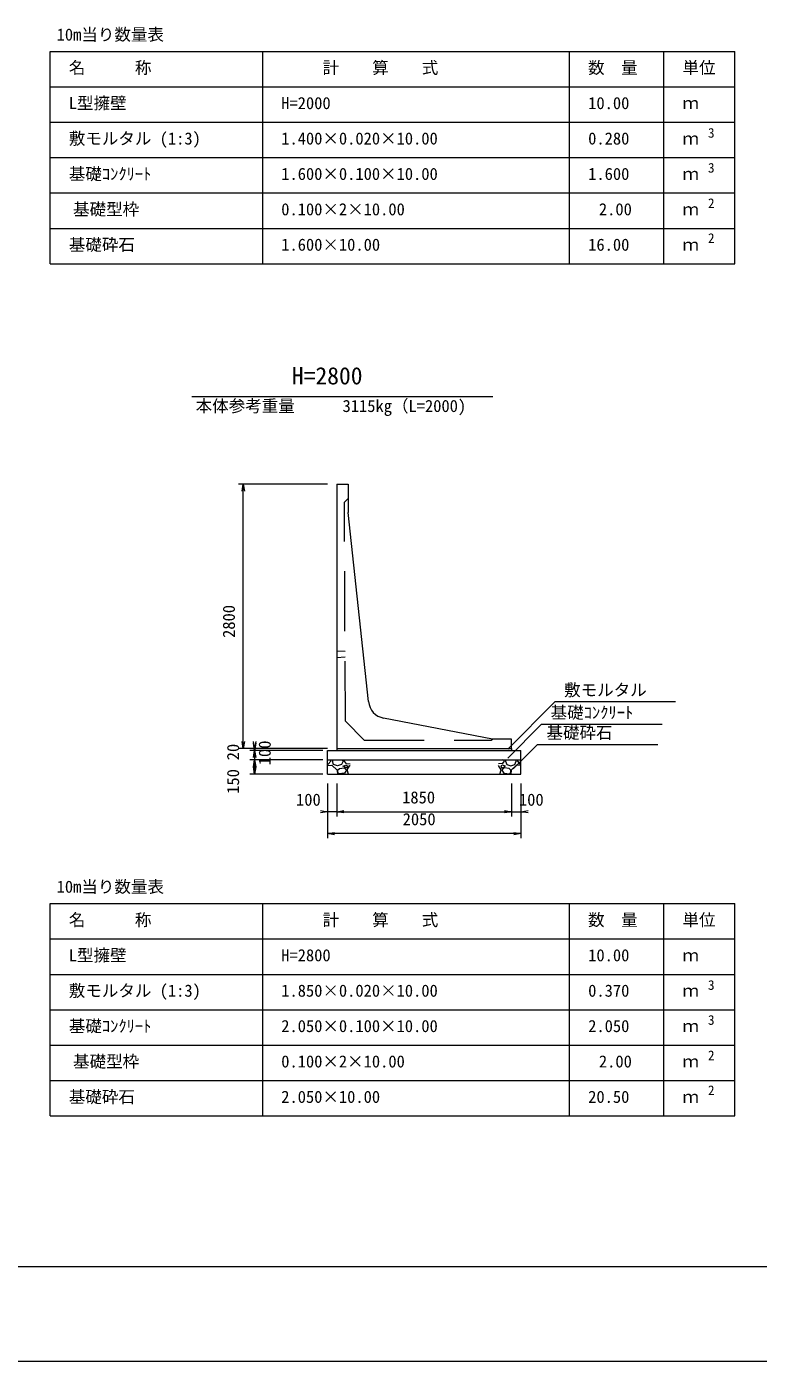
# Model space of a CAD drawing. Units: millimetres, scale not verified, with parts at other scales. Extents: x 0 to 84100, y 0 to 59400.
# Drawn here: x 34300 to 49799, y 0 to 28279 of the extents above; entities that cross this region are included whole.
import ezdxf
from ezdxf.enums import TextEntityAlignment as Align

# ---------------------------------------------------------------- set-up
doc = ezdxf.new("R2010")
doc.units = ezdxf.units.MM
doc.header["$LTSCALE"] = 100
doc.linetypes.add('USER1', pattern=[19.05, 12.7, -6.35])
for name, color, linetype, lineweight in [('D-MTR-FRAM（材料表図枠）', 2, 'Continuous', 18), ('D-STR-DIM（寸法）', 7, 'Continuous', 18), ('D-STR-HTXT（旗揚げ）', 7, 'Continuous', 18), ('D-STR-STRn（構造物）', 7, 'Continuous', 18), ('D-STR（構造物外形線）', 1, 'Continuous', 18), ('D-TTL(外枠）', 2, 'Continuous', 18), ('DEFPOINTS_2', 8, 'Continuous', 18)]:
    doc.layers.add(name, color=color, linetype=linetype, lineweight=lineweight)
for name, color, linetype in [('D-MTR-TXT(文字列）', 7, 'Continuous'), ('D-MTR（材料表タイトル）', 7, 'Continuous'), ('D-STR-TXT（文字）', 7, 'Continuous'), ('D-TTL-TXT（文字）', 7, 'Continuous')]:
    doc.layers.add(name, color=color, linetype=linetype)
doc.styles.add('ＭＳ ゴシック', font='')
doc.styles.get('ＭＳ ゴシック').set_extended_font_data('MS Gothic')

msp = doc.modelspace()

# ---------------------------------------------------------------- linework, layer by layer
at = {"layer": 'D-MTR-FRAM（材料表図枠）'}
for p, q in [((34800, 27755), (49300, 27755)), ((34800, 23255), (34800, 27755)), ((39300, 23255), (39300, 27755)), ((45800, 23255), (45800, 27755)), ((47800, 24555), (47800, 27755)), ((47800, 23255), (47800, 27755)), ((49300, 23255), (49300, 27755)), ((34800, 27005), (49300, 27005)), ((34800, 26255), (49300, 26255)), ((34800, 25505), (49300, 25505)), ((34800, 24755), (49300, 24755)), ((34800, 24005), (49300, 24005)), ((34800, 23255), (49300, 23255)), ((34800, 9698.7), (49300, 9698.7)), ((34800, 5198.7), (34800, 9698.7)), ((39300, 5198.7), (39300, 9698.7)), ((45800, 5198.7), (45800, 9698.7)), ((47800, 6498.7), (47800, 9698.7)), ((47800, 5198.7), (47800, 9698.7)), ((49300, 5198.7), (49300, 9698.7)), ((34800, 8948.7), (49300, 8948.7)), ((34800, 8198.7), (49300, 8198.7)), ((34800, 7448.7), (49300, 7448.7)), ((34800, 6698.7), (49300, 6698.7)), ((34800, 5948.7), (49300, 5948.7)), ((34800, 5198.7), (49300, 5198.7))]:
    msp.add_line(p, q, dxfattribs=at)
at = {"layer": 'D-STR-DIM（寸法）'}
for p, q in [((40671.4, 18584.2), (38787.4, 18584.2)), ((38862.4, 18434.2), (38887.4, 18584.2)), ((38887.4, 18584.2), (38887.4, 18564.2)), ((38887.4, 18584.2), (38912.4, 18434.2)), ((38887.4, 13004.2), (38887.4, 18564.2)), ((38887.4, 12984.2), (38862.4, 13134.2)), ((38912.4, 13134.2), (38887.4, 12984.2)), ((39126.4, 12984.2), (39101.4, 13134.2)), ((39126.4, 12944.2), (39101.4, 13094.2)), ((39151.4, 13134.2), (39126.4, 12984.2)), ((39151.4, 13094.2), (39126.4, 12944.2)), ((39126.4, 13004.2), (39126.4, 13024.2)), ((40671.4, 12984.2), (38787.4, 12984.2)), ((38887.4, 12984.2), (38887.4, 13004.2)), ((40671.4, 12984.2), (39026.4, 12984.2)), ((40571.4, 12944.2), (39026.4, 12944.2)), ((40571.4, 12944.2), (39026.4, 12944.2)), ((40571.4, 12744.2), (39026.4, 12744.2)), ((40571.4, 12744.2), (39026.4, 12744.2)), ((39101.4, 12794.2), (39126.4, 12944.2)), ((39101.4, 12594.2), (39126.4, 12744.2)), ((39101.4, 12594.2), (39126.4, 12744.2)), ((39126.4, 12984.2), (39126.4, 13004.2)), ((39126.4, 12984.2), (39126.4, 12944.2)), ((39126.4, 12964.2), (39126.4, 12984.2)), ((39126.4, 12944.2), (39126.4, 12964.2)), ((39126.4, 12944.2), (39126.4, 12744.2)), ((39126.4, 12944.2), (39126.4, 12924.2)), ((39126.4, 12944.2), (39151.4, 12794.2)), ((39126.4, 12924.2), (39126.4, 12904.2)), ((39126.4, 12744.2), (39126.4, 12724.2)), ((39126.4, 12744.2), (39151.4, 12594.2)), ((39126.4, 12744.2), (39126.4, 12724.2)), ((39126.4, 12744.2), (39151.4, 12594.2)), ((40571.4, 12444.2), (39026.4, 12444.2)), ((39126.4, 12444.2), (39101.4, 12594.2)), ((39126.4, 12724.2), (39126.4, 12464.2)), ((39126.4, 12724.2), (39126.4, 12704.2)), ((39151.4, 12594.2), (39126.4, 12444.2)), ((39126.4, 12444.2), (39126.4, 12464.2)), ((40671.4, 12244.2), (40671.4, 11544)), ((40671.4, 12244.2), (40671.4, 11081.3)), ((40871.4, 12244.2), (40871.4, 11544)), ((40871.4, 12244.2), (40871.4, 11544)), ((44571.4, 12244.2), (44571.4, 11544)), ((44571.4, 12244.2), (44571.4, 11544)), ((44771.4, 12244.2), (44771.4, 11544)), ((44771.4, 12244.2), (44771.4, 11081.3)), ((40521.4, 11669), (40671.4, 11644)), ((40671.4, 11644), (40521.4, 11619)), ((40651.4, 11644), (40631.4, 11644)), ((40671.4, 11644), (40651.4, 11644)), ((40871.4, 11644), (40671.4, 11644)), ((40871.4, 11644), (41021.4, 11669)), ((40871.4, 11644), (41021.4, 11669)), ((40871.4, 11644), (40891.4, 11644)), ((41021.4, 11619), (40871.4, 11644)), ((40871.4, 11644), (40891.4, 11644)), ((41021.4, 11619), (40871.4, 11644)), ((40891.4, 11644), (40911.4, 11644)), ((40891.4, 11644), (44551.4, 11644)), ((44421.4, 11669), (44571.4, 11644)), ((44421.4, 11669), (44571.4, 11644)), ((44571.4, 11644), (44421.4, 11619)), ((44571.4, 11644), (44421.4, 11619)), ((44551.4, 11644), (44531.4, 11644)), ((44571.4, 11644), (44551.4, 11644)), ((44571.4, 11644), (44551.4, 11644)), ((44571.4, 11644), (44771.4, 11644)), ((44771.4, 11644), (44921.4, 11669)), ((44771.4, 11644), (44791.4, 11644)), ((44921.4, 11619), (44771.4, 11644)), ((44791.4, 11644), (44811.4, 11644)), ((40671.4, 11181.3), (40821.4, 11206.3)), ((40671.4, 11181.3), (40691.4, 11181.3)), ((40821.4, 11156.3), (40671.4, 11181.3)), ((44751.4, 11181.3), (40691.4, 11181.3)), ((44621.4, 11206.3), (44771.4, 11181.3)), ((44771.4, 11181.3), (44621.4, 11156.3)), ((44771.4, 11181.3), (44751.4, 11181.3))]:
    msp.add_line(p, q, dxfattribs=at)
at = {"layer": 'D-STR-HTXT（旗揚げ）'}
for p, q in [((37796, 20444.2), (44174.3, 20444.2)), ((44493.6, 12969.5), (45485.3, 13970.8)), ((48045.1, 13970.8), (45485.3, 13970.8)), ((44493.6, 12779), (45199.6, 13491.8)), ((47759.4, 13491.8), (45199.6, 13491.8)), ((44607.7, 12556.4), (45110.8, 13064.4)), ((47670.6, 13064.4), (45110.8, 13064.4))]:
    msp.add_line(p, q, dxfattribs=at)
at = {"layer": 'D-STR-STRn（構造物）'}
for p, q in [((40671.4, 12444.2), (40671.4, 12944.2)), ((40671.4, 12944.2), (44771.4, 12944.2)), ((40671.4, 12744.2), (44771.4, 12744.2)), ((40740.9, 12713.3), (40729.3, 12744.2)), ((40790.1, 12744.2), (40775.8, 12713.3)), ((40871.4, 12984.2), (40871.4, 12944.2)), ((40995.7, 12713.4), (40982.5, 12744.2)), ((41025.8, 12713.2), (41030.8, 12738.2)), ((41031, 12738.6), (41053.7, 12744.2)), ((44411.8, 12738.6), (44389.1, 12744.2)), ((44417.1, 12713.2), (44412.1, 12738.2)), ((44447.1, 12713.4), (44460.4, 12744.2)), ((44571.4, 12984.2), (44571.4, 12944.2)), ((44652.8, 12744.2), (44667.1, 12713.3)), ((44701.9, 12713.3), (44713.5, 12744.2)), ((44771.4, 12444.2), (44771.4, 12944.2)), ((40671.4, 12655.1), (40686.3, 12653.8)), ((40671.4, 12624.9), (40765.7, 12632.7)), ((40671.4, 12444.2), (44771.4, 12444.2)), ((40685.9, 12654.5), (40740.9, 12714.5)), ((40765.6, 12633.3), (40880.6, 12528.3)), ((40800.8, 12643.3), (40775.8, 12713.3)), ((40885.5, 12617.9), (40800.5, 12642.9)), ((40880.9, 12528.4), (40884.9, 12444.2)), ((40885.1, 12522.5), (40925.1, 12557.5)), ((40885.9, 12493.4), (40885.9, 12523.4)), ((40911.1, 12448.3), (40886.1, 12493.3)), ((40971.3, 12642.9), (40886.3, 12617.9)), ((41035.7, 12463.1), (40910.7, 12448.1)), ((40925.2, 12558.7), (41025.2, 12573.7)), ((41001.1, 12713.4), (40971.1, 12643.4)), ((41000.7, 12613.4), (41060.7, 12633.4)), ((41076.2, 12568.5), (41001.2, 12613.5)), ((41025.7, 12713), (41070.7, 12663)), ((41025.9, 12573.4), (41075.9, 12523.4)), ((41076, 12523.4), (41036, 12463.4)), ((41061, 12633), (41096, 12618)), ((41071.3, 12663.8), (41149.4, 12657)), ((41095.9, 12618.4), (41075.9, 12568.4)), ((41090.2, 12533.5), (41145.2, 12623.5)), ((41119.3, 12444.2), (41090.8, 12533.4)), ((41145.7, 12622.7), (41149.4, 12623)), ((44371.5, 12663.8), (44293.5, 12657)), ((44297.1, 12622.7), (44293.5, 12623)), ((44352.6, 12533.5), (44297.6, 12623.5)), ((44323.5, 12444.2), (44352.1, 12533.4)), ((44381.9, 12633), (44346.9, 12618)), ((44346.9, 12618.4), (44366.9, 12568.4)), ((44366.7, 12568.5), (44441.7, 12613.5)), ((44366.9, 12523.4), (44406.9, 12463.4)), ((44417, 12573.4), (44367, 12523.4)), ((44417.2, 12713), (44372.2, 12663)), ((44442.1, 12613.4), (44382.1, 12633.4)), ((44407.2, 12463.1), (44532.2, 12448.1)), ((44517.6, 12558.7), (44417.6, 12573.7)), ((44441.8, 12713.4), (44471.8, 12643.4)), ((44471.6, 12642.9), (44556.6, 12617.9)), ((44557.8, 12522.5), (44517.8, 12557.5)), ((44531.7, 12448.3), (44556.7, 12493.3)), ((44557, 12493.4), (44557, 12523.4)), ((44557.4, 12617.9), (44642.4, 12642.9)), ((44562, 12528.4), (44557.9, 12444.2)), ((44677.3, 12633.3), (44562.3, 12528.3)), ((44642, 12643.3), (44667, 12713.3)), ((44771.4, 12624.9), (44677.1, 12632.7)), ((44756.9, 12654.5), (44701.9, 12714.5)), ((44771.4, 12655.1), (44756.5, 12653.8))]:
    msp.add_line(p, q, dxfattribs=at)
at = {"layer": 'D-STR（構造物外形線）'}
for p, q in [((40871.4, 18584.2), (41111.4, 18584.2)), ((40871.4, 18584.2), (40871.4, 12984.2)), ((41111.4, 18584.2), (41111.4, 17984.2)), ((41539.9, 13978.6), (41111.4, 17984.2)), ((44171.4, 13184.2), (41862.1, 13628.3)), ((44571.4, 13184.2), (44171.4, 13184.2)), ((44571.4, 12984.2), (44571.4, 13184.2)), ((40871.4, 12984.2), (44571.4, 12984.2))]:
    msp.add_line(p, q, dxfattribs=at)
at = {"layer": 'D-STR（構造物外形線）', "linetype": 'USER1'}
for p, q in [((41111.4, 18284.2), (41031.4, 18204.2)), ((41051.4, 13564.2), (41031.4, 18204.2)), ((40871.4, 15054.2), (41045, 15044.3)), ((40871.4, 14914.2), (41045.5, 14924.4)), ((41451.4, 13164.2), (41051.4, 13564.2)), ((41451.4, 13164.2), (44136.8, 13164.2)), ((44136.8, 13164.2), (44171.4, 13184.2))]:
    msp.add_line(p, q, dxfattribs=at)
at = {"layer": 'D-STR（構造物外形線）'}
msp.add_arc((41937.7, 14021.1), 400, 186.10609, 259.11447, dxfattribs=at)
at = {"layer": 'D-TTL(外枠）'}
msp.add_line((81800, 2000), (2300, 2000), dxfattribs=at)
at = {"layer": 'DEFPOINTS_2'}
msp.add_line((0, 0), (84100, 0), dxfattribs=at)

# ---------------------------------------------------------------- texts
at = {"layer": 'D-MTR-TXT(文字列）', "style": 'ＭＳ ゴシック'}
for s, height, p in [('名\u3000\u3000\u3000称', 256.6, (35192.3, 27205)), ('計\u3000\u3000算\u3000\u3000式', 256.6, (40570, 27205)), ('数\u3000量', 256.6, (46192.3, 27205)), ('単位', 256.6, (48192.3, 27205)), ('L型擁壁', 256.6, (35192.3, 26455)), ('H=2000', 256.6, (39692.3, 26455)), ('10.00', 256.6, (46195, 26455)), ('ｍ', 256.6, (48192.3, 26455)), ('敷モルタル (1:3)', 256.6, (35192.3, 25705)), ('1.400×0.020×10.00', 256.6, (39692.3, 25705)), ('0.280', 256.6, (46195, 25705)), ('3', 205.3, (48732.5, 25865)), ('ｍ', 256.6, (48192.3, 25705)), ('基礎ｺﾝｸﾘｰﾄ', 256.6, (35192.3, 24955)), ('1.600×0.100×10.00', 256.6, (39692.3, 24955)), ('1.600', 256.6, (46195, 24955)), ('ｍ', 256.6, (48192.3, 24955)), ('3', 205.3, (48732.5, 25125)), ('2', 205.3, (48732.5, 24375)), ('基礎型枠', 256.6, (35282.3, 24205)), ('0.100×2×10.00', 256.6, (39692.3, 24205)), ('2.00', 256.6, (46422.4, 24205)), ('ｍ', 256.6, (48192.3, 24205)), ('基礎砕石', 256.6, (35192.3, 23455)), ('1.600×10.00', 256.6, (39692.3, 23455)), ('16.00', 256.6, (46195, 23455)), ('2', 205.3, (48732.5, 23635)), ('ｍ', 256.6, (48192.3, 23455)), ('本体参考重量', 256.6, (37879, 20037.6)), ('3115kg（L=2000)', 256.6, (40991, 20037.6)), ('名\u3000\u3000\u3000称', 256.6, (35192.3, 9148.7)), ('計\u3000\u3000算\u3000\u3000式', 256.6, (40570, 9148.7)), ('数\u3000量', 256.6, (46192.3, 9148.7)), ('単位', 256.6, (48192.3, 9148.7)), ('L型擁壁', 256.6, (35192.3, 8398.7)), ('H=2800', 256.6, (39692.3, 8398.7)), ('10.00', 256.6, (46195, 8398.7)), ('ｍ', 256.6, (48192.3, 8398.7)), ('敷モルタル (1:3)', 256.6, (35192.3, 7648.7)), ('1.850×0.020×10.00', 256.6, (39692.3, 7648.7)), ('0.370', 256.6, (46195, 7648.7)), ('ｍ', 256.6, (48192.3, 7648.7)), ('3', 205.3, (48732.5, 7808.7)), ('基礎ｺﾝｸﾘｰﾄ', 256.6, (35192.3, 6898.7)), ('2.050×0.100×10.00', 256.6, (39692.3, 6898.7)), ('2.050', 256.6, (46195, 6898.7)), ('ｍ', 256.6, (48192.3, 6898.7)), ('3', 205.3, (48732.5, 7068.7)), ('基礎型枠', 256.6, (35282.3, 6148.7)), ('2', 205.3, (48732.5, 6318.7)), ('0.100×2×10.00', 256.6, (39692.3, 6148.7)), ('2.00', 256.6, (46422.4, 6148.7)), ('ｍ', 256.6, (48192.3, 6148.7)), ('基礎砕石', 256.6, (35192.3, 5398.7)), ('2.050×10.00', 256.6, (39692.3, 5398.7)), ('20.50', 256.6, (46195, 5398.7)), ('ｍ', 256.6, (48192.3, 5398.7)), ('2', 205.3, (48732.5, 5578.7))]:
    msp.add_text(s, height=height, dxfattribs=at).set_placement(p, align=Align.BOTTOM_LEFT)
at = {"layer": 'D-MTR（材料表タイトル）', "style": 'ＭＳ ゴシック'}
for p in [(34934.2, 27907.5), (34934.2, 9851.2)]:
    msp.add_text('10m当り数量表', height=256.6, dxfattribs=at).set_placement(p, align=Align.BOTTOM_LEFT)
at = {"layer": 'D-STR-DIM（寸法）', "style": 'ＭＳ ゴシック'}
for s, p in [('2800', (38787.4, 15327.6)), ('20', (38876.4, 12735)), ('100', (39546.7, 12629.8)), ('150', (38876.4, 12024.8))]:
    msp.add_text(s, height=256.6, rotation=90, dxfattribs=at).set_placement(p, align=Align.BOTTOM_LEFT)
for s, p in [('100', (40005.8, 11695.3)), ('1850', (42253.3, 11744)), ('100', (44728.2, 11695.3)), ('2050', (42264.8, 11281.3))]:
    msp.add_text(s, height=256.6, dxfattribs=at).set_placement(p, align=Align.BOTTOM_LEFT)
at = {"layer": 'D-STR-TXT（文字）', "style": 'ＭＳ ゴシック'}
for s, p in [('敷モルタル', (45685.3, 14020.8)), ('基礎ｺﾝｸﾘｰﾄ', (45399.6, 13541.8)), ('基礎砕石', (45310.8, 13114.4))]:
    msp.add_text(s, height=256.6, dxfattribs=at).set_placement(p, align=Align.BOTTOM_LEFT)
at = {"layer": 'D-TTL-TXT（文字）', "style": 'ＭＳ ゴシック'}
msp.add_text('H=2800', height=366.6, dxfattribs=at).set_placement((39918.5, 20589.1), align=Align.BOTTOM_LEFT)

doc.saveas('drawing.dxf')
